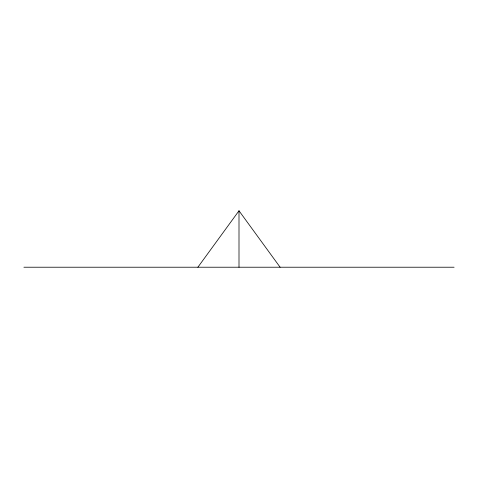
<?xml version="1.0" encoding="UTF-8"?>
<svg xmlns="http://www.w3.org/2000/svg" width="478" height="478" viewBox="0 0 478 478"><rect width="100%" height="100%" fill="white"/><g stroke="black" fill="none" stroke-linecap="round" stroke-linejoin="round"><path stroke-width="0.72" d="M197.886 267.22L239 210.78L280.114 267.22M23.9 267.22L454.1 267.22M239 210.78L239 267.22"/></g></svg>
